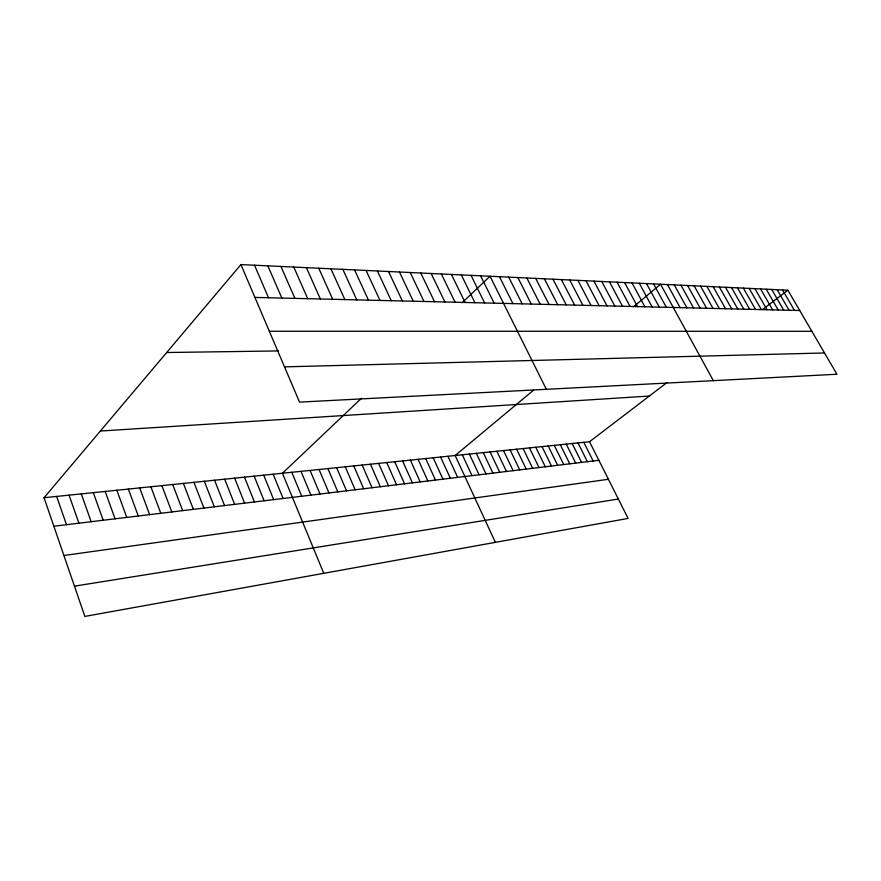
<?xml version="1.0" encoding="UTF-8"?>
<svg xmlns="http://www.w3.org/2000/svg" width="881" height="881" viewBox="0 0 881 881"><rect width="100%" height="100%" fill="white"/><g stroke="black" fill="none" stroke-linecap="round" stroke-linejoin="round"><path stroke-width="1.32" d="M44.05 497.721L589.521 441.733L628.098 518.413L84.862 616.414L44.05 497.721L240.931 264.586L787.878 290.212L836.95 374.249L299.529 402.11L240.931 264.586M361.474 398.256L282.449 473.251L323.768 573.322M462.14 302.734L490.034 276.26L546.363 389.314M533.523 390.184L455.158 455.521L495.397 542.355M633.516 306.808L660.574 284.255L713.346 380.658M589.521 441.733L666.961 382.574M762.671 309.473L787.878 290.212M74.467 586.162L618.341 499.031M63.917 555.504L608.397 479.275M53.851 526.221L598.86 460.3M100.368 431.04L649.319 396.054M284.508 366.859L824.517 352.962M166.674 352.521L278.462 350.935M269.344 331.267L811.864 331.289M254.917 297.415L799.739 310.519M782.548 289.97L794.453 310.387M777.163 289.717L789.101 310.266M771.701 289.464L783.683 310.134M766.184 289.199L778.198 310.002M760.589 288.935L772.648 309.87M754.918 288.671L767.021 309.738M749.18 288.406L761.327 309.594M743.377 288.131L755.557 309.462M737.496 287.856L749.72 309.319M731.538 287.58L743.795 309.176M725.504 287.294L737.804 309.033M719.392 287.008L731.737 308.89M713.192 286.721L725.581 308.735M706.925 286.424L719.348 308.581M700.56 286.127L713.026 308.438M694.118 285.818L706.628 308.284M687.587 285.521L700.142 308.13M680.969 285.213L693.567 307.965M674.262 284.893L686.894 307.81M667.468 284.574L680.132 307.645M653.581 283.924L666.333 307.315M646.489 283.594L659.285 307.139M639.298 283.253L652.138 306.973M632.007 282.911L644.892 306.797M624.618 282.57L637.536 306.621M617.118 282.217L630.069 306.445M609.498 281.854L622.504 306.258M601.778 281.491L614.817 306.07M593.948 281.127L607.02 305.883M585.997 280.753L599.113 305.696M577.925 280.378L591.074 305.498M569.732 279.993L582.925 305.311M561.406 279.607L574.643 305.101M552.971 279.211L566.241 304.903M544.392 278.803L557.695 304.705M535.681 278.396L549.028 304.496M526.838 277.989L540.218 304.275M517.852 277.559L531.276 304.066M508.733 277.141L522.18 303.846M583.795 442.317L593.155 460.994M499.461 276.7L512.94 303.626M578.024 442.912L587.407 461.688M572.176 443.517L581.581 462.393M566.274 444.123L575.7 463.109M480.619 275.819L494.175 303.174M560.305 444.729L569.743 463.824M471.049 275.368L484.638 302.943M554.27 445.357L563.73 464.551M548.18 445.973L557.651 465.289M461.325 274.916L474.936 302.712M542.013 446.612L551.506 466.027M451.435 274.454L465.091 302.469M535.769 447.251L545.284 466.787M529.47 447.9L539.007 467.547M441.392 273.98L455.07 302.227M523.094 448.55L532.642 468.307M516.64 449.211L526.21 469.088M431.172 273.495L444.883 301.985M510.121 449.883L519.713 469.881M420.788 273.011L434.52 301.743M503.525 450.565L513.138 470.674M496.862 451.248L506.476 471.478M410.216 272.515L423.981 301.489M490.111 451.942L499.747 472.293M399.467 272.02L413.266 301.225M483.284 452.636L492.942 473.119M476.379 453.352L486.048 473.945M388.543 271.502L402.353 300.961M469.386 454.067L479.077 474.793M377.42 270.985L391.252 300.696M462.316 454.794L472.029 475.641M366.1 270.456L379.964 300.421M447.922 456.27L457.657 477.381M440.599 457.019L450.345 478.262M354.58 269.916L368.467 300.146M433.177 457.779L442.945 479.165M342.863 269.366L356.761 299.87M425.677 458.549L435.456 480.068M418.079 459.331L427.869 480.982M330.926 268.804L344.845 299.584M410.381 460.124L420.193 481.918M318.768 268.231L332.71 299.287M402.595 460.917L412.418 482.854M394.71 461.732L404.544 483.801M306.39 267.648L320.343 298.989M386.726 462.547L396.582 484.77M293.791 267.064L307.744 298.692M378.643 463.384L388.499 485.75M370.449 464.221L380.328 486.73M280.94 266.458L294.915 298.384M362.157 465.069L372.046 487.733M267.857 265.842L281.843 298.064M353.766 465.939L363.655 488.757M345.253 466.809L355.153 489.781M254.521 265.225L268.507 297.745M336.63 467.69L346.552 490.827M327.897 468.593L337.819 491.873M319.054 469.496L328.987 492.942M310.09 470.421L320.023 494.032M300.994 471.346L310.938 495.133M291.787 472.293L301.743 496.245M273.143 474.209L283.109 498.492M263.716 475.178L273.683 499.637M254.157 476.158L264.124 500.793M244.466 477.15L254.433 501.961M234.643 478.163L244.61 503.15M224.677 479.187L234.643 504.361M214.579 480.222L224.545 505.584M204.337 481.268L214.303 506.817M193.941 482.336L203.907 508.073M183.402 483.416L193.357 509.35M172.709 484.517L182.664 510.65M161.862 485.629L171.817 511.96M150.86 486.764L160.805 513.293M139.694 487.909L149.627 514.636M128.362 489.065L138.284 516.013M116.854 490.254L126.765 517.411M105.18 491.455L115.07 518.821M93.32 492.666L103.209 520.253M81.294 493.9L91.15 521.717M69.07 495.155L78.916 523.193M56.659 496.432L66.482 524.702"/></g></svg>
